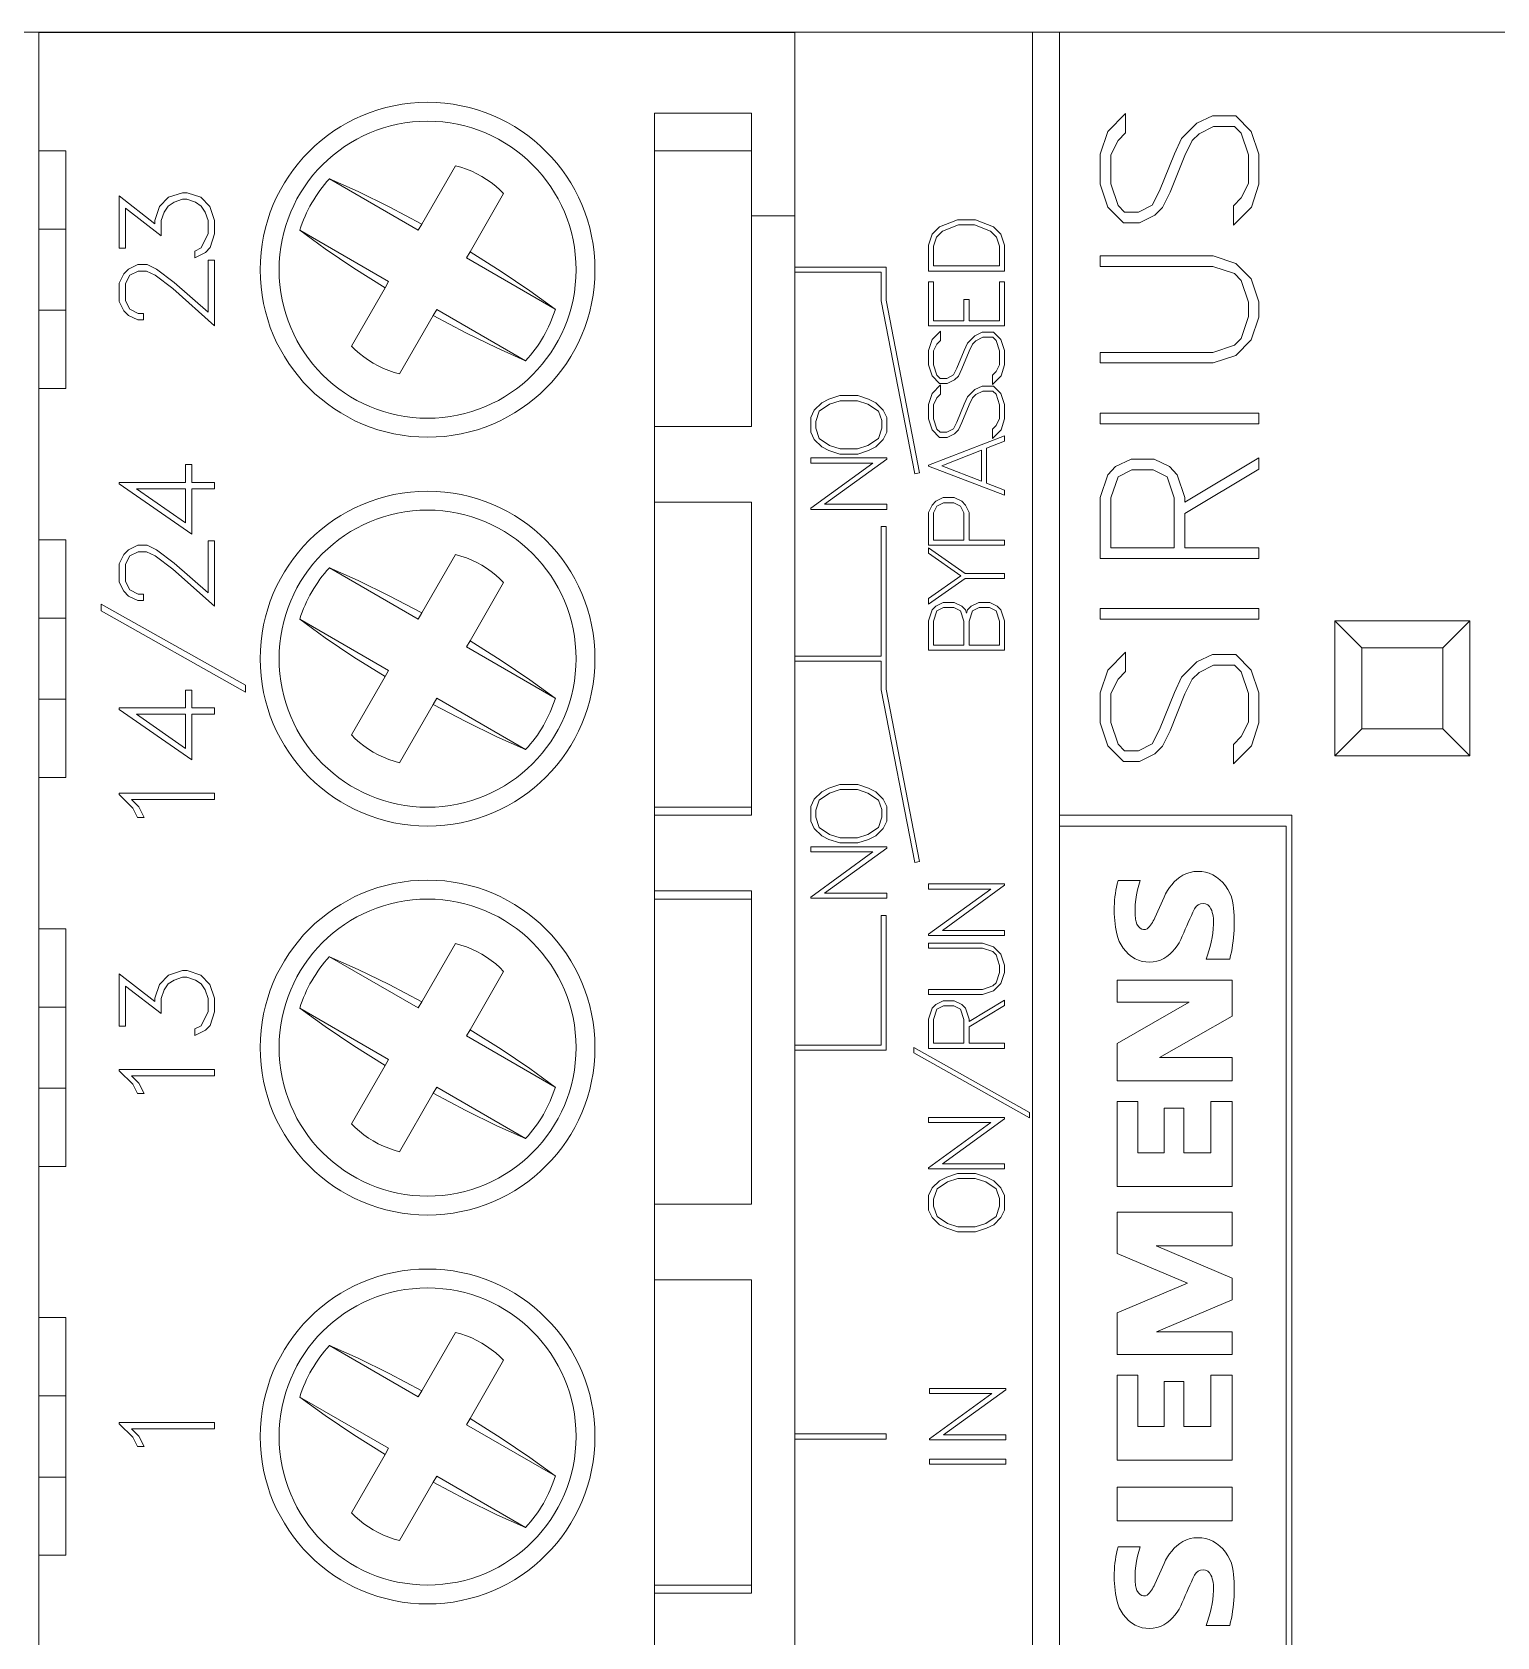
# Model space of a CAD drawing. Header units: millimetres. Extents: x 0 to 69574, y -5 to 41746.
# Drawn here: x 39173.06 to 39200.18, y 16035.33 to 16065.04 of the extents above; entities that cross this region are included whole.
import ezdxf

# ---------------------------------------------------------------- set-up
doc = ezdxf.new("R2010")
doc.units = ezdxf.units.MM
doc.set_wipeout_variables(frame=1)
doc.layers.add('000-PI-Oprema', color=30, linetype='Continuous', lineweight=5)

# ---------------------------------------------------------------- blocks, each defined once
blk = doc.blocks.new('3RW4026-1BB14')
blk.add_wipeout([(45618.425, 37573.123), (45663.225, 37573.123), (45663.225, 37448.123), (45618.425, 37448.123)]).dxf.layer = '000-PI-Oprema'
at = {"layer": '000-PI-Oprema'}
for p, q in [((45663.225, 37556.623), (45663.225, 37570.623)), ((45632.225, 37556.623), (45635.025, 37556.623)), ((45635.025, 37556.623), (45636.475, 37556.623)), ((45635.025, 37556.123), (45635.025, 37556.623)), ((45636.475, 37556.623), (45637.975, 37556.623)), ((45636.475, 37556.123), (45636.475, 37556.623)), ((45637.975, 37556.623), (45639.425, 37556.623)), ((45637.975, 37556.123), (45637.975, 37556.623)), ((45639.425, 37556.623), (45642.225, 37556.623)), ((45639.425, 37556.123), (45639.425, 37556.623)), ((45642.225, 37556.623), (45643.675, 37556.623)), ((45642.225, 37556.123), (45642.225, 37556.623)), ((45643.675, 37556.623), (45645.175, 37556.623)), ((45643.675, 37556.123), (45643.675, 37556.623)), ((45645.175, 37556.623), (45646.625, 37556.623)), ((45645.175, 37556.123), (45645.175, 37556.623)), ((45646.625, 37556.623), (45649.425, 37556.623)), ((45646.625, 37556.123), (45646.625, 37556.623)), ((45649.425, 37556.623), (45656.625, 37556.623)), ((45649.425, 37556.123), (45649.425, 37556.623)), ((45650.875, 37556.123), (45650.875, 37556.623)), ((45652.375, 37556.123), (45652.375, 37556.623)), ((45653.825, 37556.123), (45653.825, 37556.623)), ((45656.625, 37556.623), (45658.075, 37556.623)), ((45656.625, 37556.123), (45656.625, 37556.623)), ((45658.075, 37556.623), (45659.575, 37556.623)), ((45658.075, 37556.123), (45658.075, 37556.623)), ((45659.575, 37556.623), (45661.025, 37556.623)), ((45659.575, 37556.123), (45659.575, 37556.623)), ((45661.025, 37556.623), (45663.22, 37556.623)), ((45661.025, 37556.123), (45661.025, 37556.623)), ((45663.22, 37556.623), (45663.225, 37556.623)), ((45663.22, 37542.623), (45663.22, 37556.623)), ((45663.225, 37554.423), (45663.225, 37556.623)), ((45635.025, 37556.123), (45639.425, 37556.123)), ((45642.225, 37556.123), (45646.625, 37556.123)), ((45649.425, 37556.123), (45653.825, 37556.123)), ((45656.625, 37556.123), (45661.025, 37556.123)), ((45651.005, 37552.796), (45652.508, 37555.467)), ((45651.133, 37552.796), (45652.635, 37555.467)), ((45652.508, 37555.467), (45652.635, 37555.467)), ((45637.211, 37554.882), (45637.461, 37555.131)), ((45637.461, 37555.131), (45637.486, 37555.131)), ((45637.486, 37553.367), (45637.486, 37555.131)), ((45643.746, 37554.882), (45643.996, 37555.131)), ((45643.996, 37555.131), (45644.021, 37555.131)), ((45644.021, 37553.367), (45644.021, 37555.131)), ((45644.824, 37555.131), (45645.793, 37555.131)), ((45644.824, 37555.013), (45644.824, 37555.131)), ((45645.277, 37554.474), (45645.793, 37555.131)), ((45648.858, 37554.882), (45649.108, 37555.131)), ((45649.108, 37555.131), (45649.133, 37555.131)), ((45649.133, 37553.367), (45649.133, 37555.131)), ((45649.751, 37553.787), (45650.684, 37555.131)), ((45650.684, 37555.131), (45650.713, 37555.131)), ((45650.713, 37553.904), (45650.713, 37555.131)), ((45652.785, 37554.962), (45652.872, 37555.047)), ((45652.872, 37555.047), (45653.044, 37555.131)), ((45653.044, 37555.131), (45653.383, 37555.131)), ((45653.554, 37555.046), (45653.383, 37555.131)), ((45653.642, 37554.96), (45653.554, 37555.046)), ((45653.927, 37553.787), (45654.86, 37555.131)), ((45654.86, 37555.131), (45654.889, 37555.131)), ((45654.889, 37553.904), (45654.889, 37555.131)), ((45657.98, 37554.962), (45658.067, 37555.047)), ((45658.067, 37555.047), (45658.24, 37555.131)), ((45658.24, 37555.131), (45658.578, 37555.131)), ((45658.749, 37555.046), (45658.578, 37555.131)), ((45658.837, 37554.96), (45658.749, 37555.046)), ((45659.224, 37555.131), (45660.193, 37555.131)), ((45659.224, 37555.013), (45659.224, 37555.131)), ((45659.677, 37554.474), (45660.193, 37555.131)), ((45637.039, 37554.795), (45637.211, 37554.882)), ((45637.039, 37554.671), (45637.039, 37554.795)), ((45637.039, 37554.671), (45637.234, 37554.767)), ((45637.234, 37554.767), (45637.368, 37554.903)), ((45637.368, 37553.367), (45637.368, 37554.903)), ((45643.574, 37554.795), (45643.746, 37554.882)), ((45643.574, 37554.671), (45643.574, 37554.795)), ((45643.574, 37554.671), (45643.769, 37554.767)), ((45643.769, 37554.767), (45643.903, 37554.903)), ((45643.903, 37553.367), (45643.903, 37554.903)), ((45644.824, 37555.013), (45645.563, 37555.013)), ((45645.053, 37554.353), (45645.563, 37555.013)), ((45648.686, 37554.795), (45648.858, 37554.882)), ((45648.686, 37554.671), (45648.686, 37554.795)), ((45648.686, 37554.671), (45648.881, 37554.767)), ((45648.881, 37554.767), (45649.015, 37554.903)), ((45649.015, 37553.367), (45649.015, 37554.903)), ((45649.964, 37553.904), (45650.595, 37554.812)), ((45650.595, 37553.904), (45650.595, 37554.812)), ((45652.701, 37554.789), (45652.785, 37554.962)), ((45652.701, 37554.684), (45652.701, 37554.789)), ((45652.82, 37554.78), (45652.899, 37554.935)), ((45652.82, 37554.684), (45652.82, 37554.78)), ((45652.899, 37554.935), (45653.054, 37555.013)), ((45653.054, 37555.013), (45653.373, 37555.013)), ((45653.529, 37554.935), (45653.373, 37555.013)), ((45653.606, 37554.78), (45653.529, 37554.935)), ((45653.606, 37554.625), (45653.606, 37554.78)), ((45653.727, 37554.788), (45653.642, 37554.96)), ((45653.727, 37554.613), (45653.727, 37554.788)), ((45654.14, 37553.904), (45654.771, 37554.812)), ((45654.771, 37553.904), (45654.771, 37554.812)), ((45657.896, 37554.789), (45657.98, 37554.962)), ((45657.896, 37554.684), (45657.896, 37554.789)), ((45658.016, 37554.78), (45658.094, 37554.935)), ((45658.016, 37554.684), (45658.016, 37554.78)), ((45658.094, 37554.935), (45658.249, 37555.013)), ((45658.249, 37555.013), (45658.568, 37555.013)), ((45658.724, 37554.935), (45658.568, 37555.013)), ((45658.801, 37554.78), (45658.724, 37554.935)), ((45658.801, 37554.625), (45658.801, 37554.78)), ((45658.922, 37554.788), (45658.837, 37554.96)), ((45658.922, 37554.613), (45658.922, 37554.788)), ((45659.224, 37555.013), (45659.963, 37555.013)), ((45659.453, 37554.353), (45659.963, 37555.013)), ((45645.277, 37554.474), (45645.34, 37554.474)), ((45645.594, 37554.389), (45645.34, 37554.474)), ((45652.701, 37554.684), (45652.82, 37554.684)), ((45653.282, 37554.138), (45653.527, 37554.464)), ((45653.392, 37554.112), (45653.642, 37554.444)), ((45653.527, 37554.464), (45653.606, 37554.625)), ((45653.642, 37554.444), (45653.727, 37554.613)), ((45657.896, 37554.684), (45658.016, 37554.684)), ((45658.477, 37554.138), (45658.722, 37554.464)), ((45658.587, 37554.112), (45658.837, 37554.444)), ((45658.722, 37554.464), (45658.801, 37554.625)), ((45658.837, 37554.444), (45658.922, 37554.613)), ((45659.677, 37554.474), (45659.74, 37554.474)), ((45659.994, 37554.389), (45659.74, 37554.474)), ((45645.053, 37554.353), (45645.335, 37554.353)), ((45645.493, 37554.3), (45645.335, 37554.353)), ((45645.603, 37554.227), (45645.493, 37554.3)), ((45645.766, 37554.217), (45645.594, 37554.389)), ((45645.676, 37554.116), (45645.603, 37554.227)), ((45645.85, 37553.963), (45645.766, 37554.217)), ((45652.595, 37553.367), (45653.282, 37554.138)), ((45657.79, 37553.367), (45658.477, 37554.138)), ((45659.453, 37554.353), (45659.735, 37554.353)), ((45659.893, 37554.3), (45659.735, 37554.353)), ((45660.003, 37554.227), (45659.893, 37554.3)), ((45660.166, 37554.217), (45659.994, 37554.389)), ((45660.076, 37554.116), (45660.003, 37554.227)), ((45660.25, 37553.963), (45660.166, 37554.217)), ((45663.22, 37554.423), (45663.225, 37554.423)), ((45663.225, 37542.623), (45663.225, 37554.423)), ((45645.73, 37553.958), (45645.676, 37554.116)), ((45645.676, 37553.722), (45645.73, 37553.881)), ((45645.73, 37553.881), (45645.73, 37553.958)), ((45645.766, 37553.623), (45645.85, 37553.876)), ((45645.85, 37553.876), (45645.85, 37553.963)), ((45649.964, 37553.904), (45650.595, 37553.904)), ((45650.713, 37553.904), (45651.042, 37553.904)), ((45651.042, 37553.787), (45651.042, 37553.904)), ((45652.845, 37553.484), (45653.392, 37554.112)), ((45654.14, 37553.904), (45654.771, 37553.904)), ((45654.889, 37553.904), (45655.218, 37553.904)), ((45655.218, 37553.787), (45655.218, 37553.904)), ((45658.04, 37553.484), (45658.587, 37554.112)), ((45660.13, 37553.958), (45660.076, 37554.116)), ((45660.076, 37553.722), (45660.13, 37553.881)), ((45660.13, 37553.881), (45660.13, 37553.958)), ((45660.166, 37553.623), (45660.25, 37553.876)), ((45660.25, 37553.876), (45660.25, 37553.963)), ((45644.745, 37553.537), (45644.648, 37553.731)), ((45644.648, 37553.731), (45644.772, 37553.731)), ((45644.829, 37553.617), (45644.772, 37553.731)), ((45645.095, 37553.484), (45644.829, 37553.617)), ((45645.335, 37553.484), (45645.493, 37553.54)), ((45645.493, 37553.54), (45645.603, 37553.612)), ((45645.594, 37553.452), (45645.766, 37553.623)), ((45645.603, 37553.612), (45645.676, 37553.722)), ((45649.751, 37553.787), (45650.595, 37553.787)), ((45650.595, 37553.367), (45650.595, 37553.787)), ((45650.713, 37553.787), (45651.042, 37553.787)), ((45650.713, 37553.367), (45650.713, 37553.787)), ((45653.927, 37553.787), (45654.771, 37553.787)), ((45654.771, 37553.367), (45654.771, 37553.787)), ((45654.889, 37553.787), (45655.218, 37553.787)), ((45654.889, 37553.367), (45654.889, 37553.787)), ((45659.145, 37553.537), (45659.048, 37553.731)), ((45659.048, 37553.731), (45659.172, 37553.731)), ((45659.229, 37553.617), (45659.172, 37553.731)), ((45659.495, 37553.484), (45659.229, 37553.617)), ((45659.735, 37553.484), (45659.893, 37553.54)), ((45659.893, 37553.54), (45660.003, 37553.612)), ((45659.994, 37553.452), (45660.166, 37553.623)), ((45660.003, 37553.612), (45660.076, 37553.722)), ((45637.368, 37553.367), (45637.486, 37553.367)), ((45643.903, 37553.367), (45644.021, 37553.367)), ((45644.835, 37553.451), (45644.745, 37553.537)), ((45645.088, 37553.367), (45644.835, 37553.451)), ((45645.088, 37553.367), (45645.34, 37553.367)), ((45645.095, 37553.484), (45645.335, 37553.484)), ((45645.34, 37553.367), (45645.594, 37553.452)), ((45649.015, 37553.367), (45649.133, 37553.367)), ((45650.595, 37553.367), (45650.713, 37553.367)), ((45652.595, 37553.367), (45653.808, 37553.367)), ((45652.845, 37553.484), (45653.808, 37553.484)), ((45653.808, 37553.367), (45653.808, 37553.484)), ((45654.771, 37553.367), (45654.889, 37553.367)), ((45657.79, 37553.367), (45659.003, 37553.367)), ((45658.04, 37553.484), (45659.003, 37553.484)), ((45659.003, 37553.367), (45659.003, 37553.484)), ((45659.235, 37553.451), (45659.145, 37553.537)), ((45659.488, 37553.367), (45659.235, 37553.451)), ((45659.488, 37553.367), (45659.74, 37553.367)), ((45659.495, 37553.484), (45659.735, 37553.484)), ((45659.74, 37553.367), (45659.994, 37553.452)), ((45651.005, 37552.796), (45651.133, 37552.796)), ((45637.006, 37550.144), (45637.955, 37551.789)), ((45644.206, 37550.144), (45645.155, 37551.789)), ((45651.406, 37550.144), (45652.355, 37551.789)), ((45658.606, 37550.144), (45659.555, 37551.789)), ((45637.958, 37549.594), (45638.908, 37551.239)), ((45645.158, 37549.594), (45646.108, 37551.239)), ((45652.358, 37549.594), (45653.308, 37551.239)), ((45659.558, 37549.594), (45660.508, 37551.239)), ((45635.551, 37550.518), (45635.611, 37550.603)), ((45635.611, 37550.603), (45635.675, 37550.685)), ((45635.675, 37550.685), (45635.743, 37550.761)), ((45635.743, 37550.761), (45635.813, 37550.833)), ((45636.893, 37550.209), (45635.813, 37550.833)), ((45642.751, 37550.518), (45642.811, 37550.603)), ((45642.811, 37550.603), (45642.875, 37550.685)), ((45642.875, 37550.685), (45642.943, 37550.761)), ((45642.943, 37550.761), (45643.013, 37550.833)), ((45644.093, 37550.209), (45643.013, 37550.833)), ((45649.951, 37550.518), (45650.011, 37550.603)), ((45650.011, 37550.603), (45650.075, 37550.685)), ((45650.075, 37550.685), (45650.143, 37550.761)), ((45650.143, 37550.761), (45650.213, 37550.833)), ((45651.293, 37550.209), (45650.213, 37550.833)), ((45657.151, 37550.518), (45657.211, 37550.603)), ((45657.211, 37550.603), (45657.275, 37550.685)), ((45657.275, 37550.685), (45657.343, 37550.761)), ((45657.343, 37550.761), (45657.413, 37550.833)), ((45658.493, 37550.209), (45657.413, 37550.833)), ((45635.4, 37550.24), (45635.445, 37550.336)), ((45635.445, 37550.336), (45635.496, 37550.429)), ((45635.496, 37550.429), (45635.551, 37550.518)), ((45642.6, 37550.24), (45642.645, 37550.336)), ((45642.645, 37550.336), (45642.696, 37550.429)), ((45642.696, 37550.429), (45642.751, 37550.518)), ((45649.8, 37550.24), (45649.845, 37550.336)), ((45649.845, 37550.336), (45649.896, 37550.429)), ((45649.896, 37550.429), (45649.951, 37550.518)), ((45657, 37550.24), (45657.045, 37550.336)), ((45657.045, 37550.336), (45657.096, 37550.429)), ((45657.096, 37550.429), (45657.151, 37550.518)), ((45635.298, 37549.941), (45635.326, 37550.042)), ((45635.326, 37550.042), (45635.36, 37550.142)), ((45635.36, 37550.142), (45635.4, 37550.24)), ((45637.006, 37550.144), (45636.893, 37550.209)), ((45642.498, 37549.941), (45642.526, 37550.042)), ((45642.526, 37550.042), (45642.56, 37550.142)), ((45642.56, 37550.142), (45642.6, 37550.24)), ((45644.206, 37550.144), (45644.093, 37550.209)), ((45649.698, 37549.941), (45649.726, 37550.042)), ((45649.726, 37550.042), (45649.76, 37550.142)), ((45649.76, 37550.142), (45649.8, 37550.24)), ((45651.406, 37550.144), (45651.293, 37550.209)), ((45656.898, 37549.941), (45656.926, 37550.042)), ((45656.926, 37550.042), (45656.96, 37550.142)), ((45656.96, 37550.142), (45657, 37550.24)), ((45658.606, 37550.144), (45658.493, 37550.209)), ((45636.378, 37549.317), (45635.298, 37549.941)), ((45643.578, 37549.317), (45642.498, 37549.941)), ((45650.778, 37549.317), (45649.698, 37549.941)), ((45657.978, 37549.317), (45656.898, 37549.941)), ((45638.071, 37549.529), (45637.958, 37549.594)), ((45639.151, 37548.906), (45638.071, 37549.529)), ((45645.271, 37549.529), (45645.158, 37549.594)), ((45646.351, 37548.906), (45645.271, 37549.529)), ((45652.471, 37549.529), (45652.358, 37549.594)), ((45653.551, 37548.906), (45652.471, 37549.529)), ((45659.671, 37549.529), (45659.558, 37549.594)), ((45660.751, 37548.906), (45659.671, 37549.529)), ((45635.541, 37547.608), (45636.491, 37549.252)), ((45636.491, 37549.252), (45636.378, 37549.317)), ((45642.741, 37547.608), (45643.691, 37549.252)), ((45643.691, 37549.252), (45643.578, 37549.317)), ((45649.941, 37547.608), (45650.891, 37549.252)), ((45650.891, 37549.252), (45650.778, 37549.317)), ((45657.141, 37547.608), (45658.091, 37549.252)), ((45658.091, 37549.252), (45657.978, 37549.317)), ((45639.089, 37548.705), (45639.123, 37548.805)), ((45639.123, 37548.805), (45639.151, 37548.906)), ((45646.289, 37548.705), (45646.323, 37548.805)), ((45646.323, 37548.805), (45646.351, 37548.906)), ((45653.489, 37548.705), (45653.523, 37548.805)), ((45653.523, 37548.805), (45653.551, 37548.906)), ((45660.689, 37548.705), (45660.723, 37548.805)), ((45660.723, 37548.805), (45660.751, 37548.906)), ((45636.494, 37547.058), (45637.443, 37548.702)), ((45637.556, 37548.637), (45637.443, 37548.702)), ((45638.636, 37548.014), (45637.556, 37548.637)), ((45638.954, 37548.418), (45639.004, 37548.511)), ((45639.004, 37548.511), (45639.049, 37548.606)), ((45639.049, 37548.606), (45639.089, 37548.705)), ((45643.694, 37547.058), (45644.643, 37548.702)), ((45644.756, 37548.637), (45644.643, 37548.702)), ((45645.836, 37548.014), (45644.756, 37548.637)), ((45646.154, 37548.418), (45646.204, 37548.511)), ((45646.204, 37548.511), (45646.249, 37548.606)), ((45646.249, 37548.606), (45646.289, 37548.705)), ((45650.894, 37547.058), (45651.843, 37548.702)), ((45651.956, 37548.637), (45651.843, 37548.702)), ((45653.036, 37548.014), (45651.956, 37548.637)), ((45653.354, 37548.418), (45653.404, 37548.511)), ((45653.404, 37548.511), (45653.449, 37548.606)), ((45653.449, 37548.606), (45653.489, 37548.705)), ((45658.094, 37547.058), (45659.043, 37548.702)), ((45659.156, 37548.637), (45659.043, 37548.702)), ((45660.236, 37548.014), (45659.156, 37548.637)), ((45660.554, 37548.418), (45660.604, 37548.511)), ((45660.604, 37548.511), (45660.649, 37548.606)), ((45660.649, 37548.606), (45660.689, 37548.705)), ((45638.774, 37548.162), (45638.838, 37548.243)), ((45638.838, 37548.243), (45638.898, 37548.329)), ((45638.898, 37548.329), (45638.954, 37548.418)), ((45645.974, 37548.162), (45646.038, 37548.243)), ((45646.038, 37548.243), (45646.098, 37548.329)), ((45646.098, 37548.329), (45646.154, 37548.418)), ((45653.174, 37548.162), (45653.238, 37548.243)), ((45653.238, 37548.243), (45653.298, 37548.329)), ((45653.298, 37548.329), (45653.354, 37548.418)), ((45660.374, 37548.162), (45660.438, 37548.243)), ((45660.438, 37548.243), (45660.498, 37548.329)), ((45660.498, 37548.329), (45660.554, 37548.418)), ((45638.636, 37548.014), (45638.706, 37548.085)), ((45638.706, 37548.085), (45638.774, 37548.162)), ((45645.836, 37548.014), (45645.906, 37548.085)), ((45645.906, 37548.085), (45645.974, 37548.162)), ((45653.036, 37548.014), (45653.106, 37548.085)), ((45653.106, 37548.085), (45653.174, 37548.162)), ((45660.236, 37548.014), (45660.306, 37548.085)), ((45660.306, 37548.085), (45660.374, 37548.162)), ((45619.925, 37545.223), (45661.725, 37545.223)), ((45634.325, 37543.423), (45634.325, 37545.223)), ((45634.475, 37543.423), (45634.475, 37545.223)), ((45640.125, 37543.423), (45640.125, 37545.223)), ((45641.525, 37543.423), (45641.525, 37545.223)), ((45647.175, 37543.423), (45647.175, 37545.223)), ((45647.325, 37543.423), (45647.325, 37545.223)), ((45648.725, 37543.423), (45648.725, 37545.223)), ((45648.875, 37543.423), (45648.875, 37545.223)), ((45654.525, 37543.423), (45654.525, 37545.223)), ((45655.925, 37543.423), (45655.925, 37545.223)), ((45661.025, 37543.423), (45661.025, 37545.223)), ((45661.725, 37543.423), (45661.725, 37545.223)), ((45634.325, 37543.423), (45640.125, 37543.423)), ((45641.525, 37543.423), (45647.325, 37543.423)), ((45648.725, 37543.423), (45654.525, 37543.423)), ((45655.925, 37543.423), (45661.725, 37543.423)), ((45659.825, 37542.623), (45659.825, 37543.423)), ((45618.425, 37542.623), (45663.225, 37542.623)), ((45637.175, 37540.933), (45637.175, 37542.623)), ((45637.275, 37540.933), (45637.275, 37542.623)), ((45644.38, 37540.933), (45644.38, 37542.623)), ((45644.47, 37541.023), (45644.47, 37542.623)), ((45651.58, 37541.023), (45651.58, 37542.623)), ((45651.67, 37541.023), (45651.67, 37542.623)), ((45658.78, 37541.023), (45658.78, 37542.623)), ((45658.87, 37540.933), (45658.87, 37542.623)), ((45663.225, 37448.123), (45663.225, 37542.623)), ((45647.189, 37542.329), (45647.211, 37542.329)), ((45647.189, 37540.918), (45647.189, 37542.329)), ((45648.047, 37541.176), (45647.211, 37542.329)), ((45648.047, 37542.329), (45648.141, 37542.329)), ((45648.047, 37541.176), (45648.047, 37542.329)), ((45648.141, 37540.918), (45648.141, 37542.329)), ((45648.346, 37542.126), (45648.481, 37542.262)), ((45648.481, 37542.262), (45648.618, 37542.329)), ((45648.618, 37542.329), (45648.889, 37542.329)), ((45649.026, 37542.262), (45648.889, 37542.329)), ((45649.161, 37542.126), (45649.026, 37542.262)), ((45654.389, 37542.329), (45654.411, 37542.329)), ((45654.389, 37540.918), (45654.389, 37542.329)), ((45655.247, 37541.176), (45654.411, 37542.329)), ((45655.247, 37542.329), (45655.341, 37542.329)), ((45655.247, 37541.176), (45655.247, 37542.329)), ((45655.341, 37540.918), (45655.341, 37542.329)), ((45655.546, 37542.126), (45655.681, 37542.262)), ((45655.681, 37542.262), (45655.818, 37542.329)), ((45655.818, 37542.329), (45656.089, 37542.329)), ((45656.226, 37542.262), (45656.089, 37542.329)), ((45656.361, 37542.126), (45656.226, 37542.262)), ((45648.118, 37540.918), (45647.283, 37542.071)), ((45647.283, 37540.918), (45647.283, 37542.071)), ((45648.213, 37541.79), (45648.28, 37541.991)), ((45648.28, 37541.991), (45648.346, 37542.126)), ((45648.307, 37541.786), (45648.371, 37541.978)), ((45648.371, 37541.978), (45648.499, 37542.17)), ((45648.499, 37542.17), (45648.69, 37542.234)), ((45648.69, 37542.234), (45648.818, 37542.234)), ((45649.008, 37542.17), (45648.818, 37542.234)), ((45649.137, 37541.978), (45649.008, 37542.17)), ((45649.201, 37541.786), (45649.137, 37541.978)), ((45649.227, 37541.991), (45649.161, 37542.126)), ((45649.295, 37541.79), (45649.227, 37541.991)), ((45655.318, 37540.918), (45654.483, 37542.071)), ((45654.483, 37540.918), (45654.483, 37542.071)), ((45655.413, 37541.79), (45655.48, 37541.991)), ((45655.48, 37541.991), (45655.546, 37542.126)), ((45655.507, 37541.786), (45655.571, 37541.978)), ((45655.571, 37541.978), (45655.699, 37542.17)), ((45655.699, 37542.17), (45655.89, 37542.234)), ((45655.89, 37542.234), (45656.018, 37542.234)), ((45656.208, 37542.17), (45656.018, 37542.234)), ((45656.337, 37541.978), (45656.208, 37542.17)), ((45656.401, 37541.786), (45656.337, 37541.978)), ((45656.427, 37541.991), (45656.361, 37542.126)), ((45656.495, 37541.79), (45656.427, 37541.991)), ((45648.213, 37541.458), (45648.213, 37541.79)), ((45648.307, 37541.461), (45648.307, 37541.786)), ((45649.201, 37541.461), (45649.201, 37541.786)), ((45649.295, 37541.458), (45649.295, 37541.79)), ((45655.413, 37541.458), (45655.413, 37541.79)), ((45655.507, 37541.461), (45655.507, 37541.786)), ((45656.401, 37541.461), (45656.401, 37541.786)), ((45656.495, 37541.458), (45656.495, 37541.79)), ((45648.28, 37541.257), (45648.213, 37541.458)), ((45648.371, 37541.269), (45648.307, 37541.461)), ((45649.137, 37541.269), (45649.201, 37541.461)), ((45649.227, 37541.257), (45649.295, 37541.458)), ((45655.48, 37541.257), (45655.413, 37541.458)), ((45655.571, 37541.269), (45655.507, 37541.461)), ((45656.337, 37541.269), (45656.401, 37541.461)), ((45656.427, 37541.257), (45656.495, 37541.458)), ((45648.346, 37541.121), (45648.28, 37541.257)), ((45648.481, 37540.986), (45648.346, 37541.121)), ((45648.499, 37541.076), (45648.371, 37541.269)), ((45648.69, 37541.012), (45648.499, 37541.076)), ((45648.833, 37541.012), (45649.008, 37541.076)), ((45649.008, 37541.076), (45649.137, 37541.269)), ((45649.026, 37540.986), (45649.161, 37541.121)), ((45649.161, 37541.121), (45649.227, 37541.257)), ((45655.546, 37541.121), (45655.48, 37541.257)), ((45655.681, 37540.986), (45655.546, 37541.121)), ((45655.699, 37541.076), (45655.571, 37541.269)), ((45655.89, 37541.012), (45655.699, 37541.076)), ((45656.033, 37541.012), (45656.208, 37541.076)), ((45656.208, 37541.076), (45656.337, 37541.269)), ((45656.226, 37540.986), (45656.361, 37541.121)), ((45656.361, 37541.121), (45656.427, 37541.257)), ((45637.175, 37540.933), (45637.275, 37540.933)), ((45644.38, 37540.933), (45646.87, 37540.933)), ((45644.47, 37541.023), (45646.87, 37541.023)), ((45646.87, 37540.933), (45646.87, 37541.023)), ((45647.189, 37540.918), (45647.283, 37540.918)), ((45647.85, 37540.401), (45651.051, 37541.023)), ((45647.867, 37540.313), (45651.06, 37540.933)), ((45648.118, 37540.918), (45648.141, 37540.918)), ((45648.618, 37540.918), (45648.481, 37540.986)), ((45648.618, 37540.918), (45648.889, 37540.918)), ((45648.69, 37541.012), (45648.833, 37541.012)), ((45648.889, 37540.918), (45649.026, 37540.986)), ((45651.051, 37541.023), (45651.58, 37541.023)), ((45651.06, 37540.933), (45654.07, 37540.933)), ((45651.67, 37541.023), (45654.07, 37541.023)), ((45654.07, 37540.933), (45654.07, 37541.023)), ((45654.389, 37540.918), (45654.483, 37540.918)), ((45655.05, 37540.401), (45658.251, 37541.023)), ((45655.067, 37540.313), (45658.26, 37540.933)), ((45655.318, 37540.918), (45655.341, 37540.918)), ((45655.818, 37540.918), (45655.681, 37540.986)), ((45655.818, 37540.918), (45656.089, 37540.918)), ((45655.89, 37541.012), (45656.033, 37541.012)), ((45656.089, 37540.918), (45656.226, 37540.986)), ((45658.251, 37541.023), (45658.78, 37541.023)), ((45658.26, 37540.933), (45658.87, 37540.933)), ((45643.124, 37538.281), (45644.327, 37540.418)), ((45643.226, 37538.281), (45644.428, 37540.418)), ((45644.327, 37540.418), (45644.428, 37540.418)), ((45647.867, 37540.313), (45647.85, 37540.401)), ((45655.067, 37540.313), (45655.05, 37540.401)), ((45636.711, 37540.129), (45636.805, 37540.129)), ((45636.711, 37538.718), (45636.711, 37540.129)), ((45636.805, 37538.718), (45636.805, 37540.129)), ((45637.161, 37540.129), (45637.183, 37540.129)), ((45637.161, 37538.718), (45637.161, 37540.129)), ((45638.02, 37538.976), (45637.183, 37540.129)), ((45638.02, 37540.129), (45638.114, 37540.129)), ((45638.02, 37538.976), (45638.02, 37540.129)), ((45638.114, 37538.718), (45638.114, 37540.129)), ((45641.08, 37539.811), (45641.146, 37539.946)), ((45641.146, 37539.946), (45641.281, 37540.082)), ((45641.171, 37539.798), (45641.299, 37539.99)), ((45641.281, 37540.082), (45641.418, 37540.149)), ((45641.299, 37539.99), (45641.49, 37540.054)), ((45641.418, 37540.149), (45641.689, 37540.149)), ((45641.49, 37540.054), (45641.618, 37540.054)), ((45641.808, 37539.99), (45641.618, 37540.054)), ((45641.826, 37540.082), (45641.689, 37540.149)), ((45641.937, 37539.798), (45641.808, 37539.99)), ((45641.961, 37539.946), (45641.826, 37540.082)), ((45642.027, 37539.811), (45641.961, 37539.946)), ((45642.178, 37540.149), (45642.2, 37540.149)), ((45642.178, 37538.738), (45642.178, 37540.149)), ((45643.036, 37538.996), (45642.2, 37540.149)), ((45643.107, 37538.738), (45642.272, 37539.891)), ((45642.272, 37538.738), (45642.272, 37539.891)), ((45643.036, 37540.149), (45643.13, 37540.149)), ((45643.036, 37538.996), (45643.036, 37540.149)), ((45643.13, 37538.738), (45643.13, 37540.149)), ((45644.41, 37540.149), (45644.951, 37540.149)), ((45644.41, 37538.738), (45644.41, 37540.149)), ((45644.504, 37540.055), (45644.947, 37540.055)), ((45644.504, 37539.491), (45644.504, 37540.055)), ((45645.135, 37539.991), (45644.947, 37540.055)), ((45645.153, 37540.082), (45644.951, 37540.149)), ((45645.198, 37539.868), (45645.135, 37539.991)), ((45645.225, 37540.013), (45645.153, 37540.082)), ((45645.292, 37539.875), (45645.225, 37540.013)), ((45645.292, 37539.671), (45645.292, 37539.875)), ((45645.407, 37540.149), (45645.501, 37540.149)), ((45645.407, 37539.146), (45645.407, 37540.149)), ((45645.501, 37539.149), (45645.501, 37540.149)), ((45646.265, 37540.149), (45646.359, 37540.149)), ((45646.265, 37539.149), (45646.265, 37540.149)), ((45646.359, 37539.146), (45646.359, 37540.149)), ((45646.501, 37540.149), (45646.523, 37540.149)), ((45646.501, 37538.738), (45646.501, 37540.149)), ((45647.36, 37538.996), (45646.523, 37540.149)), ((45647.431, 37538.738), (45646.595, 37539.891)), ((45646.595, 37538.738), (45646.595, 37539.891)), ((45647.36, 37540.149), (45647.454, 37540.149)), ((45647.36, 37538.996), (45647.36, 37540.149)), ((45647.454, 37538.738), (45647.454, 37540.149)), ((45651.783, 37540.149), (45652.325, 37540.149)), ((45651.783, 37538.738), (45651.783, 37540.149)), ((45651.877, 37540.055), (45652.321, 37540.055)), ((45651.877, 37539.491), (45651.877, 37540.055)), ((45652.509, 37539.991), (45652.321, 37540.055)), ((45652.527, 37540.082), (45652.325, 37540.149)), ((45652.571, 37539.868), (45652.509, 37539.991)), ((45652.599, 37540.013), (45652.527, 37540.082)), ((45652.665, 37539.875), (45652.599, 37540.013)), ((45653.11, 37539.471), (45652.636, 37540.149)), ((45652.636, 37540.149), (45652.738, 37540.149)), ((45652.665, 37539.67), (45652.665, 37539.875)), ((45653.157, 37539.549), (45652.738, 37540.149)), ((45653.157, 37539.549), (45653.576, 37540.149)), ((45653.204, 37539.471), (45653.678, 37540.149)), ((45653.576, 37540.149), (45653.678, 37540.149)), ((45653.724, 37540.149), (45654.332, 37540.149)), ((45653.724, 37538.738), (45653.724, 37540.149)), ((45653.818, 37540.055), (45654.325, 37540.055)), ((45653.818, 37539.491), (45653.818, 37540.055)), ((45654.449, 37539.993), (45654.325, 37540.055)), ((45654.469, 37540.082), (45654.332, 37540.149)), ((45654.512, 37539.868), (45654.449, 37539.993)), ((45654.539, 37540.013), (45654.469, 37540.082)), ((45654.606, 37539.875), (45654.539, 37540.013)), ((45654.606, 37539.671), (45654.606, 37539.875)), ((45654.649, 37538.738), (45655.188, 37540.149)), ((45654.913, 37539.168), (45655.198, 37539.902)), ((45655.188, 37540.149), (45655.208, 37540.149)), ((45655.484, 37539.168), (45655.198, 37539.902)), ((45655.748, 37538.738), (45655.208, 37540.149)), ((45655.722, 37539.943), (45655.861, 37540.081)), ((45655.722, 37539.801), (45655.722, 37539.943)), ((45655.817, 37539.932), (45655.876, 37539.991)), ((45655.817, 37539.81), (45655.817, 37539.932)), ((45655.861, 37540.081), (45656.064, 37540.149)), ((45655.876, 37539.991), (45656.068, 37540.055)), ((45656.064, 37540.149), (45656.332, 37540.149)), ((45656.068, 37540.055), (45656.325, 37540.055)), ((45656.452, 37539.991), (45656.325, 37540.055)), ((45656.535, 37540.082), (45656.332, 37540.149)), ((45656.521, 37539.923), (45656.452, 37539.991)), ((45656.521, 37539.923), (45656.693, 37539.923)), ((45656.693, 37539.923), (45656.535, 37540.082)), ((45656.719, 37539.943), (45656.859, 37540.081)), ((45656.719, 37539.801), (45656.719, 37539.943)), ((45656.814, 37539.932), (45656.873, 37539.991)), ((45656.814, 37539.81), (45656.814, 37539.932)), ((45656.859, 37540.081), (45657.062, 37540.149)), ((45656.873, 37539.991), (45657.065, 37540.055)), ((45657.062, 37540.149), (45657.329, 37540.149)), ((45657.065, 37540.055), (45657.323, 37540.055)), ((45657.449, 37539.991), (45657.323, 37540.055)), ((45657.532, 37540.082), (45657.329, 37540.149)), ((45657.518, 37539.923), (45657.449, 37539.991)), ((45657.518, 37539.923), (45657.69, 37539.923)), ((45657.69, 37539.923), (45657.532, 37540.082)), ((45657.784, 37540.149), (45658.603, 37540.149)), ((45657.784, 37538.738), (45657.784, 37540.149)), ((45657.879, 37540.055), (45658.603, 37540.055)), ((45657.879, 37539.491), (45657.879, 37540.055)), ((45658.603, 37540.055), (45658.603, 37540.149)), ((45658.8, 37540.149), (45659.278, 37540.149)), ((45658.8, 37538.738), (45658.8, 37540.149)), ((45658.896, 37540.053), (45659.262, 37540.053)), ((45658.896, 37538.834), (45658.896, 37540.053)), ((45659.429, 37539.998), (45659.262, 37540.053)), ((45659.481, 37540.082), (45659.278, 37540.149)), ((45659.537, 37539.891), (45659.429, 37539.998)), ((45659.619, 37539.945), (45659.481, 37540.082)), ((45659.656, 37539.593), (45659.537, 37539.891)), ((45659.752, 37539.612), (45659.619, 37539.945)), ((45638.091, 37538.718), (45637.255, 37539.871)), ((45637.255, 37538.718), (45637.255, 37539.871)), ((45641.013, 37539.61), (45641.08, 37539.811)), ((45641.013, 37539.278), (45641.013, 37539.61)), ((45641.107, 37539.606), (45641.171, 37539.798)), ((45641.107, 37539.281), (45641.107, 37539.606)), ((45642.001, 37539.606), (45641.937, 37539.798)), ((45642.001, 37539.281), (45642.001, 37539.606)), ((45642.095, 37539.61), (45642.027, 37539.811)), ((45642.095, 37539.278), (45642.095, 37539.61)), ((45645.135, 37539.555), (45645.198, 37539.678)), ((45645.198, 37539.678), (45645.198, 37539.868)), ((45645.225, 37539.533), (45645.292, 37539.671)), ((45652.509, 37539.555), (45652.571, 37539.678)), ((45652.571, 37539.678), (45652.571, 37539.868)), ((45652.598, 37539.533), (45652.665, 37539.67)), ((45654.449, 37539.553), (45654.512, 37539.678)), ((45654.512, 37539.678), (45654.512, 37539.868)), ((45654.539, 37539.533), (45654.606, 37539.671)), ((45655.79, 37539.664), (45655.722, 37539.801)), ((45655.859, 37539.595), (45655.79, 37539.664)), ((45655.88, 37539.686), (45655.817, 37539.81)), ((45655.995, 37539.528), (45655.859, 37539.595)), ((45656.006, 37539.623), (45655.88, 37539.686)), ((45656.335, 37539.49), (45656.006, 37539.623)), ((45656.787, 37539.664), (45656.719, 37539.801)), ((45656.857, 37539.595), (45656.787, 37539.664)), ((45656.877, 37539.686), (45656.814, 37539.81)), ((45656.992, 37539.528), (45656.857, 37539.595)), ((45657.003, 37539.623), (45656.877, 37539.686)), ((45657.333, 37539.49), (45657.003, 37539.623)), ((45659.656, 37539.294), (45659.656, 37539.593)), ((45659.752, 37539.276), (45659.752, 37539.612)), ((45641.171, 37539.089), (45641.107, 37539.281)), ((45641.937, 37539.089), (45642.001, 37539.281)), ((45644.504, 37539.491), (45644.947, 37539.491)), ((45644.504, 37539.397), (45644.808, 37539.397)), ((45644.504, 37538.738), (45644.504, 37539.397)), ((45645.202, 37538.738), (45644.808, 37539.397)), ((45645.304, 37538.738), (45644.91, 37539.397)), ((45644.91, 37539.397), (45644.951, 37539.397)), ((45644.947, 37539.491), (45645.135, 37539.555)), ((45644.951, 37539.397), (45645.153, 37539.465)), ((45645.153, 37539.465), (45645.225, 37539.533)), ((45651.877, 37539.491), (45652.321, 37539.491)), ((45651.877, 37539.397), (45652.321, 37539.397)), ((45651.877, 37538.832), (45651.877, 37539.397)), ((45652.321, 37539.491), (45652.509, 37539.555)), ((45652.509, 37539.332), (45652.321, 37539.397)), ((45652.468, 37539.445), (45652.527, 37539.464)), ((45652.527, 37539.424), (45652.468, 37539.445)), ((45652.571, 37539.21), (45652.509, 37539.332)), ((45652.527, 37539.464), (45652.598, 37539.533)), ((45652.598, 37539.355), (45652.527, 37539.424)), ((45652.665, 37539.217), (45652.598, 37539.355)), ((45653.11, 37538.738), (45653.11, 37539.471)), ((45653.204, 37538.738), (45653.204, 37539.471)), ((45653.818, 37539.491), (45654.325, 37539.491)), ((45653.818, 37539.397), (45654.332, 37539.397)), ((45653.818, 37538.738), (45653.818, 37539.397)), ((45654.325, 37539.491), (45654.449, 37539.553)), ((45654.332, 37539.397), (45654.469, 37539.465)), ((45654.469, 37539.465), (45654.539, 37539.533)), ((45656.322, 37539.397), (45655.995, 37539.528)), ((45656.452, 37539.331), (45656.322, 37539.397)), ((45656.47, 37539.425), (45656.335, 37539.49)), ((45656.514, 37539.269), (45656.452, 37539.331)), ((45656.606, 37539.289), (45656.47, 37539.425)), ((45656.672, 37539.152), (45656.606, 37539.289)), ((45657.319, 37539.397), (45656.992, 37539.528)), ((45657.449, 37539.331), (45657.319, 37539.397)), ((45657.468, 37539.425), (45657.333, 37539.49)), ((45657.511, 37539.269), (45657.449, 37539.331)), ((45657.603, 37539.289), (45657.468, 37539.425)), ((45657.669, 37539.152), (45657.603, 37539.289)), ((45657.879, 37539.491), (45658.274, 37539.491)), ((45657.879, 37539.397), (45658.274, 37539.397)), ((45657.879, 37538.832), (45657.879, 37539.397)), ((45658.274, 37539.397), (45658.274, 37539.491)), ((45659.537, 37538.997), (45659.656, 37539.294)), ((45641.08, 37539.077), (45641.013, 37539.278)), ((45641.146, 37538.941), (45641.08, 37539.077)), ((45641.299, 37538.896), (45641.171, 37539.089)), ((45641.808, 37538.896), (45641.937, 37539.089)), ((45641.961, 37538.941), (45642.027, 37539.077)), ((45642.027, 37539.077), (45642.095, 37539.278)), ((45645.474, 37538.943), (45645.407, 37539.146)), ((45645.566, 37538.957), (45645.501, 37539.149)), ((45646.201, 37538.957), (45646.265, 37539.149)), ((45646.291, 37538.943), (45646.359, 37539.146)), ((45652.509, 37538.897), (45652.571, 37539.019)), ((45652.571, 37539.019), (45652.571, 37539.21)), ((45652.599, 37538.876), (45652.665, 37539.012)), ((45652.665, 37539.012), (45652.665, 37539.217)), ((45654.747, 37538.738), (45654.877, 37539.074)), ((45654.877, 37539.074), (45655.52, 37539.074)), ((45654.913, 37539.168), (45655.484, 37539.168)), ((45655.65, 37538.738), (45655.52, 37539.074)), ((45656.578, 37539.143), (45656.514, 37539.269)), ((45656.578, 37538.955), (45656.578, 37539.143)), ((45656.672, 37538.945), (45656.672, 37539.152)), ((45657.575, 37539.143), (45657.511, 37539.269)), ((45657.575, 37538.955), (45657.575, 37539.143)), ((45657.669, 37538.945), (45657.669, 37539.152)), ((45659.429, 37538.89), (45659.537, 37538.997)), ((45659.619, 37538.943), (45659.752, 37539.276)), ((45636.711, 37538.718), (45636.805, 37538.718)), ((45637.161, 37538.718), (45637.255, 37538.718)), ((45638.091, 37538.718), (45638.114, 37538.718)), ((45641.281, 37538.806), (45641.146, 37538.941)), ((45641.418, 37538.738), (45641.281, 37538.806)), ((45641.49, 37538.832), (45641.299, 37538.896)), ((45641.418, 37538.738), (45641.689, 37538.738)), ((45641.49, 37538.832), (45641.633, 37538.832)), ((45641.633, 37538.832), (45641.808, 37538.896)), ((45641.689, 37538.738), (45641.826, 37538.806)), ((45641.826, 37538.806), (45641.961, 37538.941)), ((45642.178, 37538.738), (45642.272, 37538.738)), ((45643.107, 37538.738), (45643.13, 37538.738)), ((45644.41, 37538.738), (45644.504, 37538.738)), ((45645.202, 37538.738), (45645.304, 37538.738)), ((45645.612, 37538.806), (45645.474, 37538.943)), ((45645.625, 37538.896), (45645.566, 37538.957)), ((45645.815, 37538.738), (45645.612, 37538.806)), ((45645.818, 37538.832), (45645.625, 37538.896)), ((45645.815, 37538.738), (45645.951, 37538.738)), ((45645.818, 37538.832), (45645.947, 37538.832)), ((45645.947, 37538.832), (45646.14, 37538.896)), ((45645.951, 37538.738), (45646.154, 37538.806)), ((45646.14, 37538.896), (45646.201, 37538.957)), ((45646.154, 37538.806), (45646.291, 37538.943)), ((45646.501, 37538.738), (45646.595, 37538.738)), ((45647.431, 37538.738), (45647.454, 37538.738)), ((45651.783, 37538.738), (45652.325, 37538.738)), ((45651.877, 37538.832), (45652.321, 37538.832)), ((45652.321, 37538.832), (45652.509, 37538.897)), ((45652.325, 37538.738), (45652.527, 37538.806)), ((45652.527, 37538.806), (45652.599, 37538.876)), ((45653.11, 37538.738), (45653.204, 37538.738)), ((45653.724, 37538.738), (45653.818, 37538.738)), ((45654.649, 37538.738), (45654.747, 37538.738)), ((45655.65, 37538.738), (45655.748, 37538.738)), ((45655.861, 37538.805), (45655.701, 37538.965)), ((45655.701, 37538.965), (45655.874, 37538.965)), ((45656.064, 37538.738), (45655.861, 37538.805)), ((45655.944, 37538.896), (45655.874, 37538.965)), ((45656.07, 37538.832), (45655.944, 37538.896)), ((45656.064, 37538.738), (45656.332, 37538.738)), ((45656.07, 37538.832), (45656.327, 37538.832)), ((45656.327, 37538.832), (45656.519, 37538.896)), ((45656.332, 37538.738), (45656.535, 37538.806)), ((45656.519, 37538.896), (45656.578, 37538.955)), ((45656.535, 37538.806), (45656.672, 37538.945)), ((45656.859, 37538.805), (45656.699, 37538.965)), ((45656.699, 37538.965), (45656.871, 37538.965)), ((45657.062, 37538.738), (45656.859, 37538.805)), ((45656.941, 37538.896), (45656.871, 37538.965)), ((45657.067, 37538.832), (45656.941, 37538.896)), ((45657.062, 37538.738), (45657.329, 37538.738)), ((45657.067, 37538.832), (45657.324, 37538.832)), ((45657.324, 37538.832), (45657.516, 37538.896)), ((45657.329, 37538.738), (45657.532, 37538.806)), ((45657.516, 37538.896), (45657.575, 37538.955)), ((45657.532, 37538.806), (45657.669, 37538.945)), ((45657.784, 37538.738), (45658.603, 37538.738)), ((45657.879, 37538.832), (45658.603, 37538.832)), ((45658.603, 37538.738), (45658.603, 37538.832)), ((45658.8, 37538.738), (45659.278, 37538.738)), ((45658.896, 37538.834), (45659.262, 37538.834)), ((45659.262, 37538.834), (45659.429, 37538.89)), ((45659.278, 37538.738), (45659.481, 37538.806)), ((45659.481, 37538.806), (45659.619, 37538.943)), ((45618.425, 37538.223), (45663.225, 37538.223)), ((45643.124, 37538.281), (45643.226, 37538.281)), ((45618.425, 37537.723), (45663.225, 37537.723)), ((45648.525, 37533.523), (45648.525, 37537.723)), ((45648.725, 37533.423), (45648.725, 37537.723)), ((45650.012, 37536.828), (45650.435, 37536.969)), ((45650.435, 37536.969), (45650.992, 37536.969)), ((45651.415, 37536.83), (45650.992, 37536.969)), ((45652.357, 37536.969), (45652.553, 37536.969)), ((45652.357, 37534.029), (45652.357, 37536.969)), ((45652.553, 37534.029), (45652.553, 37536.969)), ((45653.482, 37536.969), (45654.61, 37536.969)), ((45653.482, 37534.029), (45653.482, 37536.969)), ((45655.031, 37536.828), (45654.61, 37536.969)), ((45655.975, 37536.969), (45656.171, 37536.969)), ((45655.975, 37534.029), (45655.975, 37536.969)), ((45656.171, 37534.029), (45656.171, 37536.969)), ((45657.1, 37536.969), (45657.296, 37536.969)), ((45657.1, 37534.878), (45657.1, 37536.969)), ((45657.296, 37534.885), (45657.296, 37536.969)), ((45658.888, 37536.969), (45659.084, 37536.969)), ((45658.888, 37534.885), (45658.888, 37536.969)), ((45659.084, 37534.878), (45659.084, 37536.969)), ((45659.984, 37536.828), (45660.407, 37536.969)), ((45660.407, 37536.969), (45660.964, 37536.969)), ((45661.387, 37536.83), (45660.964, 37536.969)), ((45635.183, 37536.228), (45635.183, 37536.637)), ((45635.665, 37536.653), (45636.286, 37536.653)), ((45635.665, 37534.523), (45635.665, 37536.653)), ((45636.286, 37534.523), (45636.286, 37536.653)), ((45636.789, 37536.653), (45638.363, 37536.653)), ((45636.789, 37534.523), (45636.789, 37536.653)), ((45638.363, 37536.272), (45638.363, 37536.653)), ((45638.745, 37536.653), (45639.515, 37536.653)), ((45638.745, 37534.523), (45638.745, 37536.653)), ((45640.061, 37535.355), (45639.515, 37536.653)), ((45640.061, 37535.355), (45640.612, 37536.653)), ((45640.612, 37536.653), (45641.376, 37536.653)), ((45641.376, 37534.523), (45641.376, 37536.653)), ((45641.853, 37536.653), (45643.427, 37536.653)), ((45641.853, 37534.523), (45641.853, 37536.653)), ((45643.427, 37536.272), (45643.427, 37536.653)), ((45643.809, 37536.653), (45644.5, 37536.653)), ((45643.809, 37534.523), (45643.809, 37536.653)), ((45645.265, 37535.32), (45644.5, 37536.653)), ((45645.265, 37536.653), (45645.676, 37536.653)), ((45645.265, 37535.32), (45645.265, 37536.653)), ((45645.676, 37534.523), (45645.676, 37536.653)), ((45647.519, 37536.228), (45647.519, 37536.637)), ((45649.721, 37536.539), (45650.012, 37536.828)), ((45649.92, 37536.517), (45650.043, 37536.639)), ((45650.043, 37536.639), (45650.443, 37536.773)), ((45650.443, 37536.773), (45650.979, 37536.773)), ((45651.243, 37536.639), (45650.979, 37536.773)), ((45651.386, 37536.498), (45651.243, 37536.639)), ((45651.745, 37536.498), (45651.415, 37536.83)), ((45653.678, 37536.773), (45654.601, 37536.773)), ((45653.678, 37535.597), (45653.678, 37536.773)), ((45654.993, 37536.639), (45654.601, 37536.773)), ((45655.123, 37536.384), (45654.993, 37536.639)), ((45655.18, 37536.685), (45655.031, 37536.828)), ((45655.319, 37536.398), (45655.18, 37536.685)), ((45659.693, 37536.539), (45659.984, 37536.828)), ((45659.892, 37536.517), (45660.015, 37536.639)), ((45660.015, 37536.639), (45660.415, 37536.773)), ((45660.415, 37536.773), (45660.951, 37536.773)), ((45661.215, 37536.639), (45660.951, 37536.773)), ((45661.358, 37536.498), (45661.215, 37536.639)), ((45661.717, 37536.498), (45661.387, 37536.83)), ((45649.721, 37536.244), (45649.721, 37536.539)), ((45649.92, 37536.262), (45649.92, 37536.517)), ((45651.386, 37536.498), (45651.745, 37536.498)), ((45655.123, 37535.987), (45655.123, 37536.384)), ((45655.319, 37535.972), (45655.319, 37536.398)), ((45659.693, 37536.244), (45659.693, 37536.539)), ((45659.892, 37536.262), (45659.892, 37536.517)), ((45661.358, 37536.498), (45661.717, 37536.498)), ((45637.41, 37536.272), (45638.363, 37536.272)), ((45637.41, 37535.787), (45637.41, 37536.272)), ((45642.474, 37536.272), (45643.427, 37536.272)), ((45642.474, 37535.787), (45642.474, 37536.272)), ((45649.863, 37535.959), (45649.721, 37536.244)), ((45650.05, 37536.004), (45649.92, 37536.262)), ((45659.835, 37535.959), (45659.693, 37536.244)), ((45660.022, 37536.004), (45659.892, 37536.262)), ((45634.873, 37535.787), (45634.49, 37535.96)), ((45637.41, 37535.787), (45638.242, 37535.787)), ((45638.242, 37535.423), (45638.242, 37535.787)), ((45639.754, 37534.523), (45639.16, 37535.926)), ((45639.16, 37534.523), (45639.16, 37535.926)), ((45640.158, 37534.523), (45640.757, 37535.931)), ((45640.757, 37534.523), (45640.757, 37535.931)), ((45642.474, 37535.787), (45643.306, 37535.787)), ((45643.306, 37535.423), (45643.306, 37535.787)), ((45645.006, 37534.523), (45644.242, 37535.874)), ((45644.242, 37534.523), (45644.242, 37535.874)), ((45647.209, 37535.787), (45646.826, 37535.96)), ((45650.008, 37535.813), (45649.863, 37535.959)), ((45650.29, 37535.676), (45650.008, 37535.813)), ((45650.313, 37535.872), (45650.05, 37536.004)), ((45651, 37535.596), (45650.313, 37535.872)), ((45654.601, 37535.597), (45654.993, 37535.732)), ((45654.993, 37535.732), (45655.123, 37535.987)), ((45655.18, 37535.686), (45655.319, 37535.972)), ((45659.98, 37535.813), (45659.835, 37535.959)), ((45660.262, 37535.676), (45659.98, 37535.813)), ((45660.285, 37535.872), (45660.022, 37536.004)), ((45660.972, 37535.596), (45660.285, 37535.872)), ((45637.41, 37535.423), (45638.242, 37535.423)), ((45637.41, 37534.921), (45637.41, 37535.423)), ((45642.474, 37535.423), (45643.306, 37535.423)), ((45642.474, 37534.921), (45642.474, 37535.423)), ((45650.971, 37535.402), (45650.29, 37535.676)), ((45651.281, 37535.461), (45651, 37535.596)), ((45651.564, 37535.177), (45651.281, 37535.461)), ((45653.678, 37535.597), (45654.601, 37535.597)), ((45654.609, 37535.401), (45655.031, 37535.543)), ((45655.031, 37535.543), (45655.18, 37535.686)), ((45660.943, 37535.402), (45660.262, 37535.676)), ((45661.253, 37535.461), (45660.972, 37535.596)), ((45661.536, 37535.177), (45661.253, 37535.461)), ((45651.243, 37535.264), (45650.971, 37535.402)), ((45651.371, 37535.136), (45651.243, 37535.264)), ((45651.505, 37534.872), (45651.371, 37535.136)), ((45651.701, 37534.892), (45651.564, 37535.177)), ((45653.678, 37535.401), (45654.311, 37535.401)), ((45653.678, 37534.029), (45653.678, 37535.401)), ((45655.132, 37534.029), (45654.311, 37535.401)), ((45655.344, 37534.029), (45654.523, 37535.401)), ((45654.523, 37535.401), (45654.609, 37535.401)), ((45661.215, 37535.264), (45660.943, 37535.402)), ((45661.343, 37535.136), (45661.215, 37535.264)), ((45661.477, 37534.872), (45661.343, 37535.136)), ((45661.673, 37534.892), (45661.536, 37535.177)), ((45633.725, 37534.57), (45633.725, 37535.008)), ((45637.41, 37534.921), (45638.363, 37534.921)), ((45638.363, 37534.523), (45638.363, 37534.921)), ((45642.474, 37534.921), (45643.427, 37534.921)), ((45643.427, 37534.523), (45643.427, 37534.921)), ((45646.061, 37534.57), (45646.061, 37535.008)), ((45651.505, 37534.482), (45651.505, 37534.872)), ((45651.701, 37534.46), (45651.701, 37534.892)), ((45657.239, 37534.455), (45657.1, 37534.878)), ((45657.43, 37534.485), (45657.296, 37534.885)), ((45658.753, 37534.485), (45658.888, 37534.885)), ((45658.942, 37534.455), (45659.084, 37534.878)), ((45661.477, 37534.482), (45661.477, 37534.872)), ((45661.673, 37534.46), (45661.673, 37534.892)), ((45635.665, 37534.523), (45636.286, 37534.523)), ((45636.789, 37534.523), (45638.363, 37534.523)), ((45638.745, 37534.523), (45639.16, 37534.523)), ((45639.754, 37534.523), (45640.158, 37534.523)), ((45640.757, 37534.523), (45641.376, 37534.523)), ((45641.853, 37534.523), (45643.427, 37534.523)), ((45643.809, 37534.523), (45644.242, 37534.523)), ((45645.006, 37534.523), (45645.676, 37534.523)), ((45650.012, 37534.169), (45649.679, 37534.501)), ((45649.679, 37534.501), (45650.039, 37534.501)), ((45650.184, 37534.359), (45650.039, 37534.501)), ((45650.447, 37534.225), (45650.184, 37534.359)), ((45650.982, 37534.225), (45651.383, 37534.359)), ((45651.383, 37534.359), (45651.505, 37534.482)), ((45651.415, 37534.171), (45651.701, 37534.46)), ((45657.527, 37534.171), (45657.239, 37534.455)), ((45657.555, 37534.358), (45657.43, 37534.485)), ((45657.957, 37534.224), (45657.555, 37534.358)), ((45658.225, 37534.224), (45658.627, 37534.358)), ((45658.627, 37534.358), (45658.753, 37534.485)), ((45658.657, 37534.171), (45658.942, 37534.455)), ((45659.984, 37534.169), (45659.651, 37534.501)), ((45659.651, 37534.501), (45660.011, 37534.501)), ((45660.156, 37534.359), (45660.011, 37534.501)), ((45660.419, 37534.225), (45660.156, 37534.359)), ((45660.954, 37534.225), (45661.355, 37534.359)), ((45661.355, 37534.359), (45661.477, 37534.482)), ((45661.387, 37534.171), (45661.673, 37534.46)), ((45650.435, 37534.029), (45650.012, 37534.169)), ((45650.435, 37534.029), (45650.992, 37534.029)), ((45650.447, 37534.225), (45650.982, 37534.225)), ((45650.992, 37534.029), (45651.415, 37534.171)), ((45652.357, 37534.029), (45652.553, 37534.029)), ((45653.482, 37534.029), (45653.678, 37534.029)), ((45655.132, 37534.029), (45655.344, 37534.029)), ((45655.975, 37534.029), (45656.171, 37534.029)), ((45657.95, 37534.029), (45657.527, 37534.171)), ((45657.95, 37534.029), (45658.233, 37534.029)), ((45657.957, 37534.224), (45658.225, 37534.224)), ((45658.233, 37534.029), (45658.657, 37534.171)), ((45660.407, 37534.029), (45659.984, 37534.169)), ((45660.407, 37534.029), (45660.964, 37534.029)), ((45660.419, 37534.225), (45660.954, 37534.225)), ((45660.964, 37534.029), (45661.387, 37534.171)), ((45632.925, 37533.523), (45648.525, 37533.523)), ((45632.925, 37533.423), (45648.725, 37533.423)), ((45650.325, 37532.123), (45649.825, 37532.623)), ((45649.825, 37532.623), (45652.325, 37532.623)), ((45649.825, 37530.123), (45649.825, 37532.623)), ((45651.825, 37532.123), (45652.325, 37532.623)), ((45652.325, 37530.123), (45652.325, 37532.623)), ((45650.325, 37532.123), (45651.825, 37532.123)), ((45650.325, 37530.623), (45650.325, 37532.123)), ((45651.825, 37530.623), (45651.825, 37532.123)), ((45649.825, 37530.123), (45650.325, 37530.623)), ((45650.325, 37530.623), (45651.825, 37530.623)), ((45652.325, 37530.123), (45651.825, 37530.623)), ((45649.825, 37530.123), (45652.325, 37530.123))]:
    blk.add_line(p, q, dxfattribs=at)
for points in [[(45637.955, 37551.789), (45637.613, 37551.32), (45637.255, 37550.787), (45636.893, 37550.209)], [(45645.155, 37551.789), (45644.813, 37551.32), (45644.455, 37550.787), (45644.093, 37550.209)], [(45652.355, 37551.789), (45652.013, 37551.32), (45651.655, 37550.787), (45651.293, 37550.209)], [(45659.555, 37551.789), (45659.213, 37551.32), (45658.855, 37550.787), (45658.493, 37550.209)], [(45638.071, 37549.529), (45638.39, 37550.132), (45638.672, 37550.708), (45638.908, 37551.239)], [(45645.271, 37549.529), (45645.59, 37550.132), (45645.872, 37550.708), (45646.108, 37551.239)], [(45652.471, 37549.529), (45652.79, 37550.132), (45653.072, 37550.708), (45653.308, 37551.239)], [(45659.671, 37549.529), (45659.99, 37550.132), (45660.272, 37550.708), (45660.508, 37551.239)], [(45636.378, 37549.317), (45636.059, 37548.715), (45635.777, 37548.139), (45635.541, 37547.608)], [(45643.578, 37549.317), (45643.259, 37548.715), (45642.977, 37548.139), (45642.741, 37547.608)], [(45650.778, 37549.317), (45650.459, 37548.715), (45650.177, 37548.139), (45649.941, 37547.608)], [(45657.978, 37549.317), (45657.659, 37548.715), (45657.377, 37548.139), (45657.141, 37547.608)], [(45636.494, 37547.058), (45636.836, 37547.527), (45637.194, 37548.059), (45637.556, 37548.637)], [(45643.694, 37547.058), (45644.036, 37547.527), (45644.394, 37548.059), (45644.756, 37548.637)], [(45650.894, 37547.058), (45651.236, 37547.527), (45651.594, 37548.059), (45651.956, 37548.637)], [(45658.094, 37547.058), (45658.436, 37547.527), (45658.794, 37548.059), (45659.156, 37548.637)]]:
    blk.add_lwpolyline(points, dxfattribs=at)
for centre, radius in [((45637.225, 37549.423), 3.1), ((45644.425, 37549.423), 3.1), ((45651.625, 37549.423), 3.1), ((45658.825, 37549.423), 3.1), ((45637.225, 37549.423), 2.75), ((45644.425, 37549.423), 2.75), ((45651.625, 37549.423), 2.75), ((45658.825, 37549.423), 2.75)]:
    blk.add_circle(centre, radius, dxfattribs=at)
for centre, radius, start, end in [((45637.225, 37549.423), 2.476, 47.1631, 72.8369), ((45644.425, 37549.423), 2.476, 47.1631, 72.8369), ((45651.625, 37549.423), 2.476, 47.1631, 72.8369), ((45658.825, 37549.423), 2.476, 47.1631, 72.8369), ((45637.225, 37549.423), 2.476, 227.1631, 240), ((45644.425, 37549.423), 2.476, 227.1631, 240), ((45651.625, 37549.423), 2.476, 227.1631, 240), ((45658.825, 37549.423), 2.476, 227.1631, 240), ((45637.225, 37549.423), 2.476, 240, 252.8369), ((45644.425, 37549.423), 2.476, 240, 252.8369), ((45651.625, 37549.423), 2.476, 240, 252.8369), ((45658.825, 37549.423), 2.476, 240, 252.8369), ((45634.343, 37535.97), 0.706, 101.937, 149.8911), ((45634.643, 37534.637), 2.072, 74.8869, 102.4236), ((45646.679, 37535.97), 0.706, 101.937, 149.8911), ((45646.979, 37534.637), 2.072, 74.8869, 102.4236), ((45634.254, 37536.063), 0.583, 153.4066, 207.9181), ((45634.486, 37536.064), 0.251, 95.0872, 138.8886), ((45634.633, 37534.659), 1.663, 70.6948, 95.8427), ((45646.59, 37536.063), 0.583, 153.4066, 207.9181), ((45646.822, 37536.064), 0.251, 95.0872, 138.8886), ((45646.969, 37534.659), 1.663, 70.6948, 95.8427), ((45634.4, 37536.156), 0.126, 144.8616, 206.9675), ((45634.702, 37536.486), 0.567, 223.0236, 247.9964), ((45646.736, 37536.156), 0.126, 144.8616, 206.9675), ((45647.038, 37536.486), 0.567, 223.0236, 247.9964), ((45634.468, 37536.254), 0.864, 212.4234, 248.5568), ((45634.523, 37534.96), 0.898, 32.199, 67.097), ((45646.804, 37536.254), 0.864, 212.4234, 248.5568), ((45646.859, 37534.96), 0.898, 32.199, 67.097), ((45630.37, 37526.364), 9.841, 64.1587, 67.4003), ((45634.73, 37535.156), 0.621, 333.8975, 27.0575), ((45642.706, 37526.364), 9.841, 64.1587, 67.4003), ((45647.066, 37535.156), 0.621, 333.8975, 27.0575), ((45634.574, 37535.061), 0.181, 0.7321, 61.8541), ((45646.91, 37535.061), 0.181, 0.7321, 61.8541), ((45634.501, 37537.074), 2.208, 249.4056, 266.6659), ((45634.416, 37535.497), 0.628, 266.0665, 292.8581), ((45634.598, 37535.063), 0.157, 293.1045, 0.08), ((45634.625, 37535.261), 0.763, 283.3853, 330.2963), ((45646.837, 37537.074), 2.208, 249.4056, 266.6659), ((45646.752, 37535.497), 0.628, 266.0665, 292.8581), ((45646.934, 37535.063), 0.157, 293.1045, 0.08), ((45646.961, 37535.261), 0.763, 283.3853, 330.2963), ((45634.389, 37537.204), 2.717, 255.8458, 278.7406), ((45646.725, 37537.204), 2.717, 255.8458, 278.7406)]:
    blk.add_arc(centre, radius, start, end, dxfattribs=at)

msp = doc.modelspace()

# ---------------------------------------------------------------- block references
at = {"layer": '000-PI-Oprema', "rotation": 90}
msp.add_blockref('3RW4026-1BB14', (76729.808, -29598.182), dxfattribs=at)

doc.saveas('drawing.dxf')
